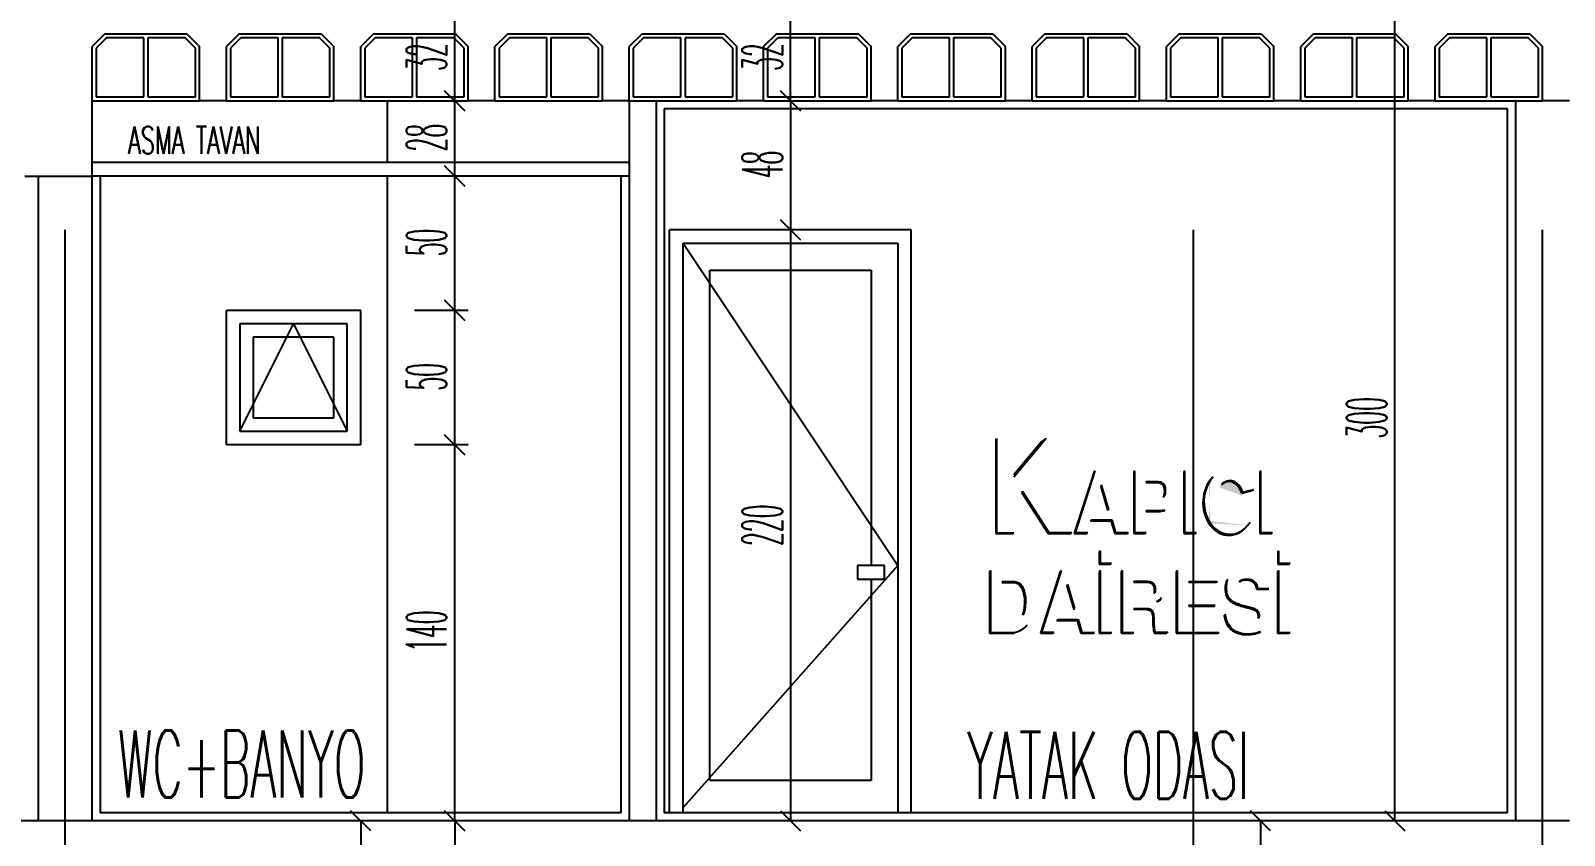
# Model space of a CAD drawing. Extents: x 78 to 306, y -397 to 18.
# Drawn here: x 278.1706 to 278.2848, y -396.8696 to -396.8097 of the extents above; entities that cross this region are included whole.
import ezdxf

# ---------------------------------------------------------------- set-up
doc = ezdxf.new("R2010")
doc.units = 0
doc.header["$LTSCALE"] = 0.5
doc.header["$MEASUREMENT"] = 0
doc.linetypes.add('DASHDOT2', pattern=[0.5, 0.25, -0.125, 0, -0.125])
doc.linetypes.add('DOT2', pattern=[0.125, 0, -0.125])
doc.layers.get('0').update_dxf_attribs({"linetype": 'CONTINUOUS'})
for name, color, linetype in [('AKS', 5, 'DASHDOT2'), ('DUVAR', 6, 'CONTINUOUS'), ('IZDUSUM', 2, 'DOT2'), ('KOLON', 4, 'CONTINUOUS'), ('MERDIVEN', 3, 'CONTINUOUS'), ('SIVA', 7, 'CONTINUOUS'), ('TARAMA', 8, 'CONTINUOUS'), ('TEFRIS', 11, 'CONTINUOUS'), ('YESIL', 73, 'CONTINUOUS')]:
    doc.layers.add(name, color=color, linetype=linetype)
doc.styles.add('OLCU', font='romans.shx', dxfattribs={"width": 0.6, "height": 0.125})
doc.styles.add('OLCUIC', font='ROMANS.SHX', dxfattribs={"width": 0.4, "height": 0.15})

msp = doc.modelspace()

# ---------------------------------------------------------------- hatches: boundary and pattern name
at = {"layer": 'YESIL'}
for points in [[(278.24249, -396.8401), (278.24242, -396.84017), (278.24242, -396.84717), (278.24372, -396.84717), (278.24378, -396.84711), (278.24249, -396.84711)], [(278.24378, -396.84279), (278.24378, -396.84297), (278.24619, -396.8401), (278.24581, -396.84036)], [(278.24981, -396.8425), (278.24975, -396.84257), (278.24827, -396.84717), (278.2492, -396.84717), (278.24927, -396.8471), (278.24834, -396.8471)], [(278.25276, -396.8425), (278.2527, -396.84257), (278.2527, -396.84717), (278.25355, -396.84717), (278.25362, -396.8471), (278.25276, -396.8471)], [(278.25486, -396.84342), (278.25481, -396.84339), (278.25476, -396.84336), (278.25469, -396.84333), (278.25461, -396.84332), (278.25449, -396.8433), (278.25441, -396.8433), (278.25362, -396.8433), (278.25362, -396.84337), (278.25435, -396.84337), (278.25443, -396.84337), (278.25454, -396.84338), (278.25462, -396.8434), (278.2547, -396.84343), (278.25474, -396.84346), (278.25479, -396.84348), (278.25483, -396.84352), (278.25487, -396.84357), (278.2549, -396.84361), (278.25492, -396.84367), (278.25494, -396.84373), (278.25496, -396.84379), (278.25497, -396.84389), (278.25498, -396.84396), (278.25498, -396.84404), (278.25498, -396.84411), (278.25497, -396.84418), (278.25496, -396.84426), (278.25494, -396.84434), (278.25492, -396.84441), (278.25488, -396.84449), (278.25499, -396.84435), (278.25501, -396.84427), (278.25503, -396.84419), (278.25504, -396.84412), (278.25505, -396.84404), (278.25505, -396.84397), (278.25505, -396.8439), (278.25504, -396.84382), (278.25503, -396.84372), (278.25501, -396.84366), (278.25499, -396.8436), (278.25497, -396.84355), (278.25494, -396.8435), (278.2549, -396.84345)], [(278.25649, -396.84249), (278.25642, -396.84256), (278.25642, -396.84717), (278.25729, -396.84717), (278.25736, -396.8471), (278.25649, -396.8471)], [(278.26215, -396.84249), (278.26208, -396.84256), (278.26208, -396.84717), (278.26296, -396.84717), (278.26302, -396.8471), (278.26215, -396.8471)], [(278.24442, -396.84404), (278.24434, -396.8441), (278.24632, -396.84717), (278.24802, -396.84717), (278.24809, -396.8471), (278.24639, -396.8471)], [(278.25028, -396.84355), (278.25024, -396.8437), (278.25074, -396.8454), (278.25083, -396.8454)], [(278.25487, -396.84549), (278.25496, -396.84547), (278.25503, -396.8454), (278.25494, -396.84542), (278.25484, -396.84544), (278.25473, -396.84545), (278.25466, -396.84546), (278.25458, -396.84546), (278.25362, -396.84546), (278.25362, -396.84553), (278.25452, -396.84553), (278.25459, -396.84553), (278.25467, -396.84552), (278.25477, -396.84551)], [(278.25107, -396.84616), (278.24955, -396.84616), (278.24948, -396.84622), (278.251, -396.84622), (278.25128, -396.84717), (278.25223, -396.84717), (278.25229, -396.8471), (278.25134, -396.8471)], [(278.25105, -396.84938), (278.2502, -396.84938), (278.2502, -396.84845), (278.25013, -396.84851), (278.25013, -396.84945), (278.25098, -396.84945)], [(278.26348, -396.84845), (278.26342, -396.84851), (278.26342, -396.84945), (278.26427, -396.84945), (278.26434, -396.84938), (278.26348, -396.84938)], [(278.24203, -396.84992), (278.24196, -396.84999), (278.24196, -396.85459), (278.24378, -396.85459), (278.24385, -396.85453), (278.2429, -396.85453), (278.24203, -396.85453)], [(278.2473, -396.84992), (278.24723, -396.84999), (278.24575, -396.85459), (278.24669, -396.85459), (278.24676, -396.85452), (278.24582, -396.85452)], [(278.25019, -396.84992), (278.25012, -396.84999), (278.25012, -396.85459), (278.251, -396.85459), (278.25106, -396.85453), (278.25019, -396.85453)], [(278.25183, -396.84992), (278.25176, -396.84999), (278.25176, -396.85459), (278.25263, -396.85459), (278.2527, -396.85453), (278.25183, -396.85453)], [(278.25593, -396.84992), (278.25586, -396.84999), (278.25586, -396.85459), (278.25673, -396.85459), (278.25898, -396.85459), (278.25905, -396.85453), (278.2568, -396.85453), (278.25593, -396.85453)], [(278.26348, -396.84992), (278.26341, -396.84999), (278.26341, -396.85459), (278.26428, -396.85459), (278.26435, -396.85453), (278.26348, -396.85453)], [(278.24433, -396.85116), (278.24439, -396.85128), (278.24442, -396.85136), (278.24447, -396.8515), (278.2445, -396.85165), (278.24454, -396.85186), (278.24456, -396.85202), (278.24457, -396.85234), (278.24455, -396.85267), (278.24452, -396.85288), (278.24447, -396.85308), (278.24441, -396.85325), (278.24448, -396.85318), (278.24454, -396.85301), (278.24458, -396.85282), (278.24462, -396.8526), (278.24464, -396.85227), (278.24463, -396.85195), (278.24461, -396.85179), (278.24457, -396.85158), (278.24454, -396.85143), (278.24449, -396.85129), (278.24445, -396.85121), (278.24439, -396.8511), (278.24427, -396.85095), (278.24414, -396.85083), (278.24393, -396.85076), (278.24381, -396.85074), (278.2429, -396.85074), (278.2429, -396.85081), (278.24374, -396.85081), (278.24386, -396.85082), (278.24407, -396.8509), (278.2442, -396.85102)], [(278.24777, -396.85097), (278.24771, -396.85108), (278.24823, -396.85282), (278.24829, -396.85276)], [(278.26099, -396.85258), (278.26088, -396.85255), (278.26077, -396.85252), (278.26067, -396.85249), (278.26059, -396.85246), (278.26052, -396.85244), (278.26045, -396.85241), (278.26041, -396.8524), (278.26034, -396.85237), (278.26028, -396.85234), (278.26021, -396.85231), (278.26014, -396.85227), (278.26008, -396.85224), (278.26002, -396.8522), (278.25998, -396.85216), (278.25994, -396.85213), (278.2599, -396.8521), (278.25985, -396.85204), (278.25982, -396.852), (278.25978, -396.85195), (278.25975, -396.8519), (278.25973, -396.85184), (278.25969, -396.85175), (278.25966, -396.85167), (278.25964, -396.85158), (278.25962, -396.85147), (278.2596, -396.85136), (278.2596, -396.85128), (278.2596, -396.85115), (278.2596, -396.85103), (278.25962, -396.85091), (278.25964, -396.8508), (278.25967, -396.85067), (278.25971, -396.85058), (278.25964, -396.85065), (278.25961, -396.85074), (278.25957, -396.85087), (278.25955, -396.85098), (278.25954, -396.8511), (278.25953, -396.85122), (278.25953, -396.85135), (278.25954, -396.85143), (278.25955, -396.85153), (278.25957, -396.85165), (278.25959, -396.85174), (278.25962, -396.85182), (278.25966, -396.85191), (278.25968, -396.85196), (278.25971, -396.85201), (278.25975, -396.85207), (278.25979, -396.85211), (278.25983, -396.85216), (278.25987, -396.8522), (278.25991, -396.85223), (278.25996, -396.85227), (278.26002, -396.85231), (278.26007, -396.85234), (278.26015, -396.85238), (278.26021, -396.85241), (278.26027, -396.85244), (278.26034, -396.85247), (278.26038, -396.85248), (278.26045, -396.85251), (278.26052, -396.85253), (278.26061, -396.85256), (278.2607, -396.85259), (278.26082, -396.85262), (278.26092, -396.85265), (278.26108, -396.85269), (278.2612, -396.85272), (278.2613, -396.85275), (278.26137, -396.85277), (278.26147, -396.8528), (278.26156, -396.85283), (278.26167, -396.85287), (278.26175, -396.85291), (278.2618, -396.85294), (278.26184, -396.85296), (278.26186, -396.85298), (278.26188, -396.853), (278.2619, -396.85303), (278.26192, -396.85306), (278.26194, -396.85309), (278.26196, -396.85312), (278.26197, -396.85316), (278.26197, -396.85317), (278.26199, -396.85321), (278.26199, -396.85327), (278.26199, -396.85332), (278.26199, -396.85338), (278.26199, -396.85343), (278.26197, -396.8535), (278.26204, -396.85343), (278.26205, -396.85336), (278.26206, -396.85331), (278.26206, -396.85325), (278.26206, -396.8532), (278.26205, -396.85315), (278.26204, -396.85311), (278.26204, -396.85309), (278.26202, -396.85305), (278.26201, -396.85303), (278.26199, -396.85299), (278.26197, -396.85297), (278.26194, -396.85293), (278.26192, -396.85291), (278.2619, -396.8529), (278.26186, -396.85287), (278.26181, -396.85284), (278.26174, -396.85281), (278.26163, -396.85276), (278.26154, -396.85273), (278.26144, -396.8527), (278.26136, -396.85268), (278.26127, -396.85265), (278.26115, -396.85262)], [(278.2613, -396.85059), (278.26107, -396.85058), (278.26089, -396.8506), (278.2608, -396.85062), (278.26068, -396.85067), (278.26061, -396.85071), (278.26054, -396.85078), (278.26062, -396.85073), (278.26073, -396.85069), (278.26083, -396.85066), (278.261, -396.85065), (278.26124, -396.85066), (278.26137, -396.85068), (278.26151, -396.85074), (278.2616, -396.85079), (278.26175, -396.85093), (278.26184, -396.85112), (278.26185, -396.85118), (278.26187, -396.85134), (278.2627, -396.85134), (278.26276, -396.85128), (278.26193, -396.85128), (278.26192, -396.85111), (278.2619, -396.85105), (278.26182, -396.85086), (278.26167, -396.85073), (278.26158, -396.85068), (278.26144, -396.85061)], [(278.24855, -396.85358), (278.24704, -396.85358), (278.24697, -396.85365), (278.24849, -396.85365), (278.24876, -396.85459), (278.24971, -396.85459), (278.24978, -396.85453), (278.24883, -396.85453)], [(278.25421, -396.85408), (278.2542, -396.85389), (278.2542, -396.85368), (278.25419, -396.85344), (278.25418, -396.85331), (278.25417, -396.85324), (278.25416, -396.85315), (278.25414, -396.85309), (278.25412, -396.85301), (278.2541, -396.85296), (278.25406, -396.8529), (278.25404, -396.85288), (278.25402, -396.85285), (278.25399, -396.85283), (278.25395, -396.8528), (278.25392, -396.85279), (278.25388, -396.85278), (278.25385, -396.85277), (278.25382, -396.85276), (278.25377, -396.85275), (278.25372, -396.85274), (278.25368, -396.85274), (278.25362, -396.85274), (278.25354, -396.85274), (278.2527, -396.85274), (278.2527, -396.85281), (278.25347, -396.85281), (278.25355, -396.85281), (278.25361, -396.85281), (278.25366, -396.85281), (278.25371, -396.85282), (278.25375, -396.85283), (278.25378, -396.85284), (278.25381, -396.85284), (278.25385, -396.85286), (278.25388, -396.85287), (278.25392, -396.8529), (278.25395, -396.85292), (278.25397, -396.85294), (278.254, -396.85297), (278.25403, -396.85303), (278.25405, -396.85308), (278.25408, -396.85315), (278.25409, -396.85322), (278.25411, -396.85331), (278.25411, -396.85338), (278.25412, -396.85351), (278.25413, -396.85375), (278.25413, -396.85396), (278.25414, -396.85415), (278.25416, -396.8543), (278.25418, -396.85443), (278.25422, -396.85454), (278.25423, -396.85459), (278.25517, -396.85459), (278.25524, -396.85452), (278.2543, -396.85452), (278.25428, -396.85447), (278.25425, -396.85436), (278.25422, -396.85424)], [(278.25974, -396.85392), (278.25967, -396.85378), (278.25963, -396.85367), (278.25959, -396.85355), (278.25958, -396.85348), (278.25955, -396.85337), (278.25954, -396.85326), (278.25953, -396.85317), (278.25946, -396.85324), (278.25947, -396.85333), (278.25949, -396.85343), (278.25951, -396.85355), (278.25953, -396.85362), (278.25957, -396.85374), (278.2596, -396.85385), (278.25968, -396.85399), (278.25976, -396.85412), (278.25983, -396.8542), (278.2599, -396.85428), (278.25998, -396.85435), (278.26009, -396.85443), (278.26024, -396.85453), (278.26036, -396.85458), (278.26053, -396.85464), (278.26065, -396.85467), (278.26081, -396.8547), (278.26097, -396.85471), (278.26109, -396.85472), (278.26121, -396.85472), (278.2613, -396.85472), (278.26141, -396.85471), (278.26158, -396.85469), (278.26174, -396.85466), (278.2619, -396.85461), (278.26208, -396.85454), (278.26215, -396.85447), (278.26197, -396.85454), (278.26181, -396.85459), (278.26165, -396.85462), (278.26148, -396.85464), (278.26137, -396.85465), (278.26128, -396.85465), (278.26116, -396.85465), (278.26104, -396.85465), (278.26088, -396.85463), (278.26072, -396.8546), (278.2606, -396.85457), (278.26043, -396.85451), (278.26031, -396.85446), (278.26015, -396.85436), (278.26005, -396.85428), (278.25997, -396.85421), (278.2599, -396.85413), (278.25983, -396.85405)], [(278.24479, -396.85395, -0.183373), (278.24385, -396.85453), (278.24378, -396.85459, 0.226578)]]:
    msp.add_hatch(color=256, dxfattribs=at).paths.add_polyline_path(points)
h = msp.add_hatch(color=256, dxfattribs=at)
edge = h.paths.add_edge_path(flags=17)
edge.add_ellipse((278.25979, -396.84487), major_axis=(0, 0.00243), ratio=0.795694, start_angle=134.8229, end_angle=219.787)
edge.add_ellipse((278.25986, -396.8448), major_axis=(0, 0.00243), ratio=0.795694, start_angle=131.9101, end_angle=217.2311, ccw=False)
edge.add_line((278.25842, -396.84642), (278.25842, -396.84658))
edge = h.paths.add_edge_path(flags=17)
edge.add_ellipse((278.25986, -396.8448), major_axis=(0, 0.00243), ratio=0.795694, start_angle=48.0899, end_angle=131.9101, ccw=False)
edge.add_line((278.25842, -396.84318), (278.25842, -396.84316))
edge.add_ellipse((278.25979, -396.84487), major_axis=(0, 0.00243), ratio=0.795694, start_angle=45.1771, end_angle=134.8229)
edge.add_line((278.25842, -396.84658), (278.25842, -396.84642))
h = msp.add_hatch(color=256, dxfattribs=at)
edge = h.paths.add_edge_path()
edge.add_ellipse((278.25986, -396.8448), major_axis=(0, 0.00157), ratio=0.682852, start_angle=-63.2925, end_angle=36.5043)
edge.add_ellipse((278.25979, -396.84487), major_axis=(0, 0.00157), ratio=0.682852, start_angle=-63.2925, end_angle=32.1503, ccw=False)
edge.add_line((278.26075, -396.84416), (278.26157, -396.84395))
edge.add_line((278.26157, -396.84395), (278.26164, -396.84388))
edge.add_line((278.26164, -396.84388), (278.26081, -396.8441))
h = msp.add_hatch(color=256, dxfattribs=at)
h.paths.add_polyline_path([(278.25475, -396.85194, -0.190072), (278.25441, -396.85221, -0.09596), (278.25449, -396.85225, 0.207511)])
h.paths.add_polyline_path([(278.2543, -396.85132), (278.2543, -396.85123), (278.25429, -396.85114), (278.25426, -396.85104), (278.25423, -396.85096), (278.25417, -396.85089), (278.25412, -396.85085), (278.25406, -396.8508), (278.25402, -396.85078), (278.25392, -396.85075), (278.25383, -396.85073), (278.2537, -396.85072), (278.2527, -396.85072), (278.2527, -396.85079), (278.25363, -396.85079), (278.25376, -396.85079), (278.25385, -396.85081), (278.25395, -396.85085), (278.25399, -396.85087), (278.25405, -396.85092), (278.25411, -396.85096), (278.25416, -396.85103), (278.25419, -396.85111), (278.25422, -396.85121), (278.25423, -396.85129), (278.25423, -396.85139), (278.25423, -396.85148), (278.25422, -396.85158), (278.2542, -396.85164), (278.25427, -396.85157), (278.25429, -396.85151), (278.2543, -396.85142)])
h = msp.add_hatch(color=256, dxfattribs=at)
h.paths.add_polyline_path([(278.25894, -396.85073), (278.2568, -396.85073), (278.2568, -396.8508), (278.25887, -396.8508)])
h.paths.add_polyline_path([(278.25877, -396.8525), (278.2568, -396.8525), (278.2568, -396.85257), (278.2587, -396.85257)])

# ---------------------------------------------------------------- linework, layer by layer
at = {"color": 0, "linetype": 'ByBlock'}
for p, q in [((278.20139, -396.81421), (278.20289, -396.81571)), ((278.20289, -396.81571), (278.20139, -396.81421)), ((278.22639, -396.81421), (278.22789, -396.81571)), ((278.22789, -396.81571), (278.22639, -396.81421)), ((278.20139, -396.81981), (278.20289, -396.82131)), ((278.20289, -396.82131), (278.20139, -396.81981)), ((278.22789, -396.82531), (278.22639, -396.82381)), ((278.22639, -396.82381), (278.22789, -396.82531)), ((278.20139, -396.82981), (278.20289, -396.83131)), ((278.20289, -396.83131), (278.20139, -396.82981)), ((278.20139, -396.83981), (278.20289, -396.84131)), ((278.20289, -396.84131), (278.20139, -396.83981)), ((278.19589, -396.86931), (278.19439, -396.86781)), ((278.20139, -396.86781), (278.20289, -396.86931)), ((278.20289, -396.86931), (278.20139, -396.86781)), ((278.22639, -396.86781), (278.22789, -396.86931)), ((278.26289, -396.86931), (278.26139, -396.86781)), ((278.27139, -396.86781), (278.27289, -396.86931))]:
    msp.add_line(p, q, dxfattribs=at)
at = {"layer": 'AKS'}
for p, q in [((278.17314, -396.94956), (278.17314, -396.29556)), ((278.25714, -396.94956), (278.25714, -396.29556)), ((278.28314, -396.94956), (278.28314, -396.29956))]:
    msp.add_line(p, q, dxfattribs=at)
at = {"layer": 'DUVAR'}
for p, q in [((278.21514, -396.81496), (278.21514, -396.86856)), ((278.21714, -396.81496), (278.21714, -396.86856)), ((278.28114, -396.86856), (278.28114, -396.81496)), ((278.17114, -396.86856), (278.17114, -396.82056)), ((278.17514, -396.86856), (278.17514, -396.82056))]:
    msp.add_line(p, q, dxfattribs=at)
at = {"layer": 'IZDUSUM', "ltscale": 0.6}
for p, q in [((278.21914, -396.82556), (278.23514, -396.84956)), ((278.18614, -396.83956), (278.19014, -396.83156)), ((278.19014, -396.83156), (278.19414, -396.83956)), ((278.23514, -396.84956), (278.21914, -396.86756))]:
    msp.add_line(p, q, dxfattribs=at)
at = {"layer": 'KOLON', "ltscale": 1.5}
for p, q in [((278.17609, -396.80996), (278.17514, -396.81091)), ((278.17609, -396.80996), (278.1822, -396.80996)), ((278.1822, -396.80996), (278.18314, -396.81091)), ((278.18609, -396.80996), (278.18514, -396.81091)), ((278.18609, -396.80996), (278.1922, -396.80996)), ((278.1922, -396.80996), (278.19314, -396.81091)), ((278.19609, -396.80996), (278.19514, -396.81091)), ((278.19609, -396.80996), (278.2022, -396.80996)), ((278.2022, -396.80996), (278.20314, -396.81091)), ((278.20609, -396.80996), (278.20514, -396.81091)), ((278.20609, -396.80996), (278.2122, -396.80996)), ((278.2122, -396.80996), (278.21314, -396.81091)), ((278.21609, -396.80996), (278.21514, -396.81091)), ((278.21609, -396.80996), (278.2222, -396.80996)), ((278.2222, -396.80996), (278.22314, -396.81091)), ((278.22609, -396.80996), (278.22514, -396.81091)), ((278.22609, -396.80996), (278.2322, -396.80996)), ((278.2322, -396.80996), (278.23314, -396.81091)), ((278.23609, -396.80996), (278.23514, -396.81091)), ((278.23609, -396.80996), (278.2422, -396.80996)), ((278.2422, -396.80996), (278.24314, -396.81091)), ((278.24609, -396.80996), (278.24514, -396.81091)), ((278.24609, -396.80996), (278.2522, -396.80996)), ((278.2522, -396.80996), (278.25314, -396.81091)), ((278.25609, -396.80996), (278.25514, -396.81091)), ((278.25609, -396.80996), (278.2622, -396.80996)), ((278.2622, -396.80996), (278.26314, -396.81091)), ((278.26609, -396.80996), (278.26514, -396.81091)), ((278.26609, -396.80996), (278.2722, -396.80996)), ((278.2722, -396.80996), (278.27314, -396.81091)), ((278.27609, -396.80996), (278.27514, -396.81091)), ((278.27609, -396.80996), (278.2822, -396.80996)), ((278.2822, -396.80996), (278.28314, -396.81091)), ((278.17514, -396.81496), (278.17514, -396.81091)), ((278.18314, -396.81496), (278.18314, -396.81091)), ((278.18514, -396.81496), (278.18514, -396.81091)), ((278.19314, -396.81496), (278.19314, -396.81091)), ((278.19514, -396.81496), (278.19514, -396.81091)), ((278.20314, -396.81496), (278.20314, -396.81091)), ((278.20514, -396.81496), (278.20514, -396.81091)), ((278.21314, -396.81496), (278.21314, -396.81091)), ((278.21514, -396.81496), (278.21514, -396.81091)), ((278.22314, -396.81496), (278.22314, -396.81091)), ((278.22514, -396.81496), (278.22514, -396.81091)), ((278.23314, -396.81496), (278.23314, -396.81091)), ((278.23514, -396.81496), (278.23514, -396.81091)), ((278.24314, -396.81496), (278.24314, -396.81091)), ((278.24514, -396.81496), (278.24514, -396.81091)), ((278.25314, -396.81496), (278.25314, -396.81091)), ((278.25514, -396.81496), (278.25514, -396.81091)), ((278.26314, -396.81496), (278.26314, -396.81091)), ((278.26514, -396.81496), (278.26514, -396.81091)), ((278.27314, -396.81496), (278.27314, -396.81091)), ((278.27514, -396.81496), (278.27514, -396.81091)), ((278.28314, -396.81496), (278.28314, -396.81091)), ((278.18514, -396.81496), (278.18314, -396.81496)), ((278.19514, -396.81496), (278.19314, -396.81496)), ((278.20514, -396.81496), (278.20314, -396.81496)), ((278.21514, -396.81496), (278.21314, -396.81496)), ((278.22514, -396.81496), (278.22314, -396.81496)), ((278.23514, -396.81496), (278.23314, -396.81496)), ((278.24514, -396.81496), (278.24314, -396.81496)), ((278.25514, -396.81496), (278.25314, -396.81496)), ((278.26514, -396.81496), (278.26314, -396.81496)), ((278.27514, -396.81496), (278.27314, -396.81496)), ((278.28514, -396.81496), (278.28314, -396.81496))]:
    msp.add_line(p, q, dxfattribs=at)
at = {"layer": 'KOLON'}
for p, q in [((278.17514, -396.82056), (278.17514, -396.81496)), ((278.17014, -396.82056), (278.17514, -396.82056)), ((278.28514, -396.86856), (278.13714, -396.86856))]:
    msp.add_line(p, q, dxfattribs=at)
at = {"layer": 'MERDIVEN', "ltscale": 1.4}
for p, q in [((278.21514, -396.81956), (278.17514, -396.81956)), ((278.21514, -396.82056), (278.17514, -396.82056))]:
    msp.add_line(p, q, dxfattribs=at)
at = {"layer": 'SIVA', "ltscale": 1.4}
for p, q in [((278.28054, -396.81556), (278.21774, -396.81556)), ((278.21774, -396.81556), (278.21774, -396.86796)), ((278.28054, -396.86796), (278.28054, -396.81556)), ((278.17574, -396.82056), (278.17574, -396.86796)), ((278.21454, -396.86796), (278.21454, -396.82056)), ((278.21454, -396.86796), (278.17574, -396.86796)), ((278.28054, -396.86796), (278.21774, -396.86796))]:
    msp.add_line(p, q, dxfattribs=at)
at = {"layer": 'TARAMA', "ltscale": 1.5}
for p, q in [((278.17621, -396.81026), (278.17544, -396.81103)), ((278.17544, -396.81103), (278.17544, -396.81466)), ((278.17899, -396.81026), (278.17621, -396.81026)), ((278.17899, -396.81466), (278.17899, -396.81026)), ((278.18207, -396.81026), (278.17929, -396.81026)), ((278.17929, -396.81026), (278.17929, -396.81466)), ((278.18284, -396.81103), (278.18207, -396.81026)), ((278.18284, -396.81466), (278.18284, -396.81103)), ((278.18621, -396.81026), (278.18544, -396.81103)), ((278.18544, -396.81103), (278.18544, -396.81466)), ((278.18899, -396.81026), (278.18621, -396.81026)), ((278.18899, -396.81466), (278.18899, -396.81026)), ((278.19207, -396.81026), (278.18929, -396.81026)), ((278.18929, -396.81026), (278.18929, -396.81466)), ((278.19284, -396.81103), (278.19207, -396.81026)), ((278.19284, -396.81466), (278.19284, -396.81103)), ((278.19621, -396.81026), (278.19544, -396.81103)), ((278.19544, -396.81103), (278.19544, -396.81466)), ((278.19899, -396.81026), (278.19621, -396.81026)), ((278.19899, -396.81466), (278.19899, -396.81026)), ((278.20207, -396.81026), (278.19929, -396.81026)), ((278.19929, -396.81026), (278.19929, -396.81466)), ((278.20284, -396.81103), (278.20207, -396.81026)), ((278.20284, -396.81466), (278.20284, -396.81103)), ((278.20621, -396.81026), (278.20544, -396.81103)), ((278.20544, -396.81103), (278.20544, -396.81466)), ((278.20899, -396.81026), (278.20621, -396.81026)), ((278.20899, -396.81466), (278.20899, -396.81026)), ((278.21207, -396.81026), (278.20929, -396.81026)), ((278.20929, -396.81026), (278.20929, -396.81466)), ((278.21284, -396.81103), (278.21207, -396.81026)), ((278.21284, -396.81466), (278.21284, -396.81103)), ((278.21621, -396.81026), (278.21544, -396.81103)), ((278.21544, -396.81103), (278.21544, -396.81466)), ((278.21899, -396.81026), (278.21621, -396.81026)), ((278.21899, -396.81466), (278.21899, -396.81026)), ((278.22207, -396.81026), (278.21929, -396.81026)), ((278.21929, -396.81026), (278.21929, -396.81466)), ((278.22284, -396.81103), (278.22207, -396.81026)), ((278.22284, -396.81466), (278.22284, -396.81103)), ((278.22621, -396.81026), (278.22544, -396.81103)), ((278.22544, -396.81103), (278.22544, -396.81466)), ((278.22899, -396.81026), (278.22621, -396.81026)), ((278.22899, -396.81466), (278.22899, -396.81026)), ((278.23207, -396.81026), (278.22929, -396.81026)), ((278.22929, -396.81026), (278.22929, -396.81466)), ((278.23284, -396.81103), (278.23207, -396.81026)), ((278.23284, -396.81466), (278.23284, -396.81103)), ((278.23621, -396.81026), (278.23544, -396.81103)), ((278.23544, -396.81103), (278.23544, -396.81466)), ((278.23899, -396.81026), (278.23621, -396.81026)), ((278.23899, -396.81466), (278.23899, -396.81026)), ((278.24207, -396.81026), (278.23929, -396.81026)), ((278.23929, -396.81026), (278.23929, -396.81466)), ((278.24284, -396.81103), (278.24207, -396.81026)), ((278.24284, -396.81466), (278.24284, -396.81103)), ((278.24621, -396.81026), (278.24544, -396.81103)), ((278.24544, -396.81103), (278.24544, -396.81466)), ((278.24899, -396.81026), (278.24621, -396.81026)), ((278.24899, -396.81466), (278.24899, -396.81026)), ((278.25207, -396.81026), (278.24929, -396.81026)), ((278.24929, -396.81026), (278.24929, -396.81466)), ((278.25284, -396.81103), (278.25207, -396.81026)), ((278.25284, -396.81466), (278.25284, -396.81103)), ((278.25621, -396.81026), (278.25544, -396.81103)), ((278.25544, -396.81103), (278.25544, -396.81466)), ((278.25899, -396.81026), (278.25621, -396.81026)), ((278.25899, -396.81466), (278.25899, -396.81026)), ((278.26207, -396.81026), (278.25929, -396.81026)), ((278.25929, -396.81026), (278.25929, -396.81466)), ((278.26284, -396.81103), (278.26207, -396.81026)), ((278.26284, -396.81466), (278.26284, -396.81103)), ((278.26621, -396.81026), (278.26544, -396.81103)), ((278.26544, -396.81103), (278.26544, -396.81466)), ((278.26899, -396.81026), (278.26621, -396.81026)), ((278.26899, -396.81466), (278.26899, -396.81026)), ((278.27207, -396.81026), (278.26929, -396.81026)), ((278.26929, -396.81026), (278.26929, -396.81466)), ((278.27284, -396.81103), (278.27207, -396.81026)), ((278.27284, -396.81466), (278.27284, -396.81103)), ((278.27621, -396.81026), (278.27544, -396.81103)), ((278.27544, -396.81103), (278.27544, -396.81466)), ((278.27899, -396.81026), (278.27621, -396.81026)), ((278.27899, -396.81466), (278.27899, -396.81026)), ((278.28207, -396.81026), (278.27929, -396.81026)), ((278.27929, -396.81026), (278.27929, -396.81466)), ((278.28284, -396.81103), (278.28207, -396.81026)), ((278.28284, -396.81466), (278.28284, -396.81103)), ((278.17544, -396.81466), (278.17899, -396.81466)), ((278.17929, -396.81466), (278.18284, -396.81466)), ((278.18544, -396.81466), (278.18899, -396.81466)), ((278.18929, -396.81466), (278.19284, -396.81466)), ((278.19544, -396.81466), (278.19899, -396.81466)), ((278.19929, -396.81466), (278.20284, -396.81466)), ((278.20544, -396.81466), (278.20899, -396.81466)), ((278.20929, -396.81466), (278.21284, -396.81466)), ((278.21544, -396.81466), (278.21899, -396.81466)), ((278.21929, -396.81466), (278.22284, -396.81466)), ((278.22544, -396.81466), (278.22899, -396.81466)), ((278.22929, -396.81466), (278.23284, -396.81466)), ((278.23544, -396.81466), (278.23899, -396.81466)), ((278.23929, -396.81466), (278.24284, -396.81466)), ((278.24544, -396.81466), (278.24899, -396.81466)), ((278.24929, -396.81466), (278.25284, -396.81466)), ((278.25544, -396.81466), (278.25899, -396.81466)), ((278.25929, -396.81466), (278.26284, -396.81466)), ((278.26544, -396.81466), (278.26899, -396.81466)), ((278.26929, -396.81466), (278.27284, -396.81466)), ((278.27544, -396.81466), (278.27899, -396.81466)), ((278.27929, -396.81466), (278.28284, -396.81466)), ((278.17514, -396.81496), (278.18314, -396.81496)), ((278.18514, -396.81496), (278.19314, -396.81496)), ((278.19514, -396.81496), (278.20314, -396.81496)), ((278.20514, -396.81496), (278.21314, -396.81496)), ((278.21514, -396.81496), (278.22314, -396.81496)), ((278.22514, -396.81496), (278.23314, -396.81496)), ((278.23514, -396.81496), (278.24314, -396.81496)), ((278.24514, -396.81496), (278.25314, -396.81496)), ((278.25514, -396.81496), (278.26314, -396.81496)), ((278.26514, -396.81496), (278.27314, -396.81496)), ((278.27514, -396.81496), (278.28314, -396.81496))]:
    msp.add_line(p, q, dxfattribs=at)
at = {"layer": 'TEFRIS', "ltscale": 1.4}
for p, q in [((278.19714, -396.81956), (278.19714, -396.81496)), ((278.19714, -396.86796), (278.19714, -396.82056)), ((278.23614, -396.82456), (278.21814, -396.82456)), ((278.21814, -396.86796), (278.21814, -396.82456)), ((278.23614, -396.86796), (278.23614, -396.82456)), ((278.21914, -396.82556), (278.23514, -396.82556)), ((278.21914, -396.86796), (278.21914, -396.82556)), ((278.23514, -396.82556), (278.23514, -396.86796)), ((278.22114, -396.82756), (278.23314, -396.82756)), ((278.22114, -396.86556), (278.22114, -396.82756)), ((278.23314, -396.82756), (278.23314, -396.84956)), ((278.19514, -396.83056), (278.18514, -396.83056)), ((278.18514, -396.84056), (278.18514, -396.83056)), ((278.19514, -396.84056), (278.19514, -396.83056)), ((278.19414, -396.83156), (278.18614, -396.83156)), ((278.18614, -396.83156), (278.18614, -396.83956)), ((278.19414, -396.83956), (278.19414, -396.83156)), ((278.19314, -396.83256), (278.18714, -396.83256)), ((278.18714, -396.83256), (278.18714, -396.83856)), ((278.19314, -396.83856), (278.19314, -396.83256)), ((278.18714, -396.83856), (278.19314, -396.83856)), ((278.18614, -396.83956), (278.19414, -396.83956)), ((278.19514, -396.84056), (278.18514, -396.84056)), ((278.23414, -396.84956), (278.23214, -396.84956)), ((278.23214, -396.84956), (278.23214, -396.85056)), ((278.23414, -396.85056), (278.23414, -396.84956)), ((278.23214, -396.85056), (278.23414, -396.85056)), ((278.23314, -396.85056), (278.23314, -396.86556)), ((278.23314, -396.86556), (278.22114, -396.86556))]:
    msp.add_line(p, q, dxfattribs=at)
at = {"layer": 'YESIL', "ltscale": 1.4}
for p, q in [((278.20214, -396.81496), (278.20214, -396.80856)), ((278.22714, -396.81496), (278.22714, -396.80856)), ((278.27214, -396.86856), (278.27214, -396.80856)), ((278.20214, -396.82056), (278.20214, -396.81496)), ((278.22714, -396.81496), (278.22714, -396.82456)), ((278.20214, -396.83056), (278.20214, -396.82056)), ((278.22714, -396.82456), (278.22714, -396.86856)), ((278.20314, -396.83056), (278.19914, -396.83056)), ((278.20214, -396.84056), (278.20214, -396.83056)), ((278.20314, -396.84056), (278.19914, -396.84056)), ((278.20214, -396.86856), (278.20214, -396.84056)), ((278.19514, -396.86856), (278.19514, -396.92456)), ((278.20214, -396.86856), (278.20214, -396.87496)), ((278.26214, -396.86856), (278.26214, -396.88056))]:
    msp.add_line(p, q, dxfattribs=at)
at = {"layer": 'YESIL'}
for p, q in [((278.24242, -396.84017), (278.24249, -396.8401)), ((278.24242, -396.84017), (278.24242, -396.84717)), ((278.24249, -396.8401), (278.24249, -396.84711)), ((278.24619, -396.8401), (278.24378, -396.84298)), ((278.24581, -396.84036), (278.24378, -396.84279)), ((278.24581, -396.84036), (278.24619, -396.8401)), ((278.24975, -396.84257), (278.24827, -396.84717)), ((278.24981, -396.8425), (278.24834, -396.8471)), ((278.24981, -396.8425), (278.24975, -396.84257)), ((278.25276, -396.8425), (278.2527, -396.84257)), ((278.2527, -396.84257), (278.2527, -396.84717)), ((278.25276, -396.8425), (278.25276, -396.8471)), ((278.25362, -396.8433), (278.25441, -396.8433)), ((278.25362, -396.8433), (278.25362, -396.84337)), ((278.25441, -396.8433), (278.25449, -396.8433)), ((278.25449, -396.8433), (278.25461, -396.84332)), ((278.25649, -396.84249), (278.25642, -396.84256)), ((278.25642, -396.84256), (278.25642, -396.84717)), ((278.25649, -396.84249), (278.25649, -396.8471)), ((278.25853, -396.84303), (278.2586, -396.84296)), ((278.26215, -396.84249), (278.26208, -396.84256)), ((278.26208, -396.84256), (278.26208, -396.84717)), ((278.26215, -396.84249), (278.26215, -396.8471)), ((278.24442, -396.84404), (278.24434, -396.8441)), ((278.24434, -396.8441), (278.24632, -396.84717)), ((278.24442, -396.84404), (278.24639, -396.8471)), ((278.25028, -396.84355), (278.25024, -396.8437)), ((278.25024, -396.8437), (278.25074, -396.8454)), ((278.25028, -396.84355), (278.25083, -396.8454)), ((278.25362, -396.84337), (278.25435, -396.84337)), ((278.25435, -396.84337), (278.25443, -396.84337)), ((278.25443, -396.84337), (278.25454, -396.84338)), ((278.25454, -396.84338), (278.25462, -396.8434)), ((278.25461, -396.84332), (278.25469, -396.84333)), ((278.25462, -396.8434), (278.2547, -396.84343)), ((278.25469, -396.84333), (278.25476, -396.84336)), ((278.2547, -396.84343), (278.25474, -396.84346)), ((278.25474, -396.84346), (278.25479, -396.84348)), ((278.25476, -396.84336), (278.25481, -396.84339)), ((278.25479, -396.84348), (278.25483, -396.84352)), ((278.25481, -396.84339), (278.25486, -396.84342)), ((278.25483, -396.84352), (278.25487, -396.84357)), ((278.25486, -396.84342), (278.2549, -396.84345)), ((278.25487, -396.84357), (278.2549, -396.84361)), ((278.25499, -396.84435), (278.25488, -396.84449)), ((278.25492, -396.84441), (278.25488, -396.84449)), ((278.2549, -396.84345), (278.25494, -396.8435)), ((278.2549, -396.84361), (278.25492, -396.84367)), ((278.25492, -396.84367), (278.25494, -396.84373)), ((278.25494, -396.84434), (278.25492, -396.84441)), ((278.25494, -396.8435), (278.25497, -396.84355)), ((278.25494, -396.84373), (278.25496, -396.84379)), ((278.25496, -396.84426), (278.25494, -396.84434)), ((278.25496, -396.84379), (278.25497, -396.84389)), ((278.25497, -396.84418), (278.25496, -396.84426)), ((278.25497, -396.84355), (278.25499, -396.8436)), ((278.25497, -396.84389), (278.25498, -396.84396)), ((278.25498, -396.84411), (278.25497, -396.84418)), ((278.25498, -396.84396), (278.25498, -396.84404)), ((278.25498, -396.84404), (278.25498, -396.84411)), ((278.25499, -396.8436), (278.25501, -396.84366)), ((278.25501, -396.84427), (278.25499, -396.84435)), ((278.25501, -396.84366), (278.25503, -396.84372)), ((278.25503, -396.84419), (278.25501, -396.84427)), ((278.25503, -396.84372), (278.25504, -396.84382)), ((278.25504, -396.84412), (278.25503, -396.84419)), ((278.25504, -396.84382), (278.25505, -396.8439)), ((278.25505, -396.84404), (278.25504, -396.84412)), ((278.25505, -396.8439), (278.25505, -396.84397)), ((278.25505, -396.84397), (278.25505, -396.84404)), ((278.26075, -396.84416), (278.26157, -396.84395)), ((278.26081, -396.8441), (278.26164, -396.84388)), ((278.26157, -396.84395), (278.26164, -396.84388)), ((278.25074, -396.8454), (278.25083, -396.8454)), ((278.25362, -396.84546), (278.25458, -396.84546)), ((278.25362, -396.84546), (278.25362, -396.84553)), ((278.25362, -396.84553), (278.25452, -396.84553)), ((278.25452, -396.84553), (278.25459, -396.84553)), ((278.25458, -396.84546), (278.25466, -396.84546)), ((278.25459, -396.84553), (278.25467, -396.84552)), ((278.25466, -396.84546), (278.25473, -396.84545)), ((278.25467, -396.84552), (278.25477, -396.84551)), ((278.25473, -396.84545), (278.25484, -396.84544)), ((278.25477, -396.84551), (278.25487, -396.84549)), ((278.25484, -396.84544), (278.25494, -396.84542)), ((278.25487, -396.84549), (278.25496, -396.84547)), ((278.25494, -396.84542), (278.25503, -396.8454)), ((278.25496, -396.84547), (278.25503, -396.8454)), ((278.24948, -396.84622), (278.24955, -396.84616)), ((278.24948, -396.84622), (278.251, -396.84622)), ((278.24955, -396.84616), (278.25107, -396.84616)), ((278.251, -396.84622), (278.25128, -396.84717)), ((278.25107, -396.84616), (278.25134, -396.8471)), ((278.24242, -396.84717), (278.24372, -396.84717)), ((278.24249, -396.84711), (278.24378, -396.84711)), ((278.24372, -396.84717), (278.24378, -396.84711)), ((278.24632, -396.84717), (278.24802, -396.84717)), ((278.24639, -396.8471), (278.24809, -396.8471)), ((278.24802, -396.84717), (278.24809, -396.8471)), ((278.24827, -396.84717), (278.2492, -396.84717)), ((278.24834, -396.8471), (278.24927, -396.8471)), ((278.2492, -396.84717), (278.24927, -396.8471)), ((278.25128, -396.84717), (278.25223, -396.84717)), ((278.25134, -396.8471), (278.25229, -396.8471)), ((278.25223, -396.84717), (278.25229, -396.8471)), ((278.2527, -396.84717), (278.25355, -396.84717)), ((278.25276, -396.8471), (278.25362, -396.8471)), ((278.25355, -396.84717), (278.25362, -396.8471)), ((278.25642, -396.84717), (278.25729, -396.84717)), ((278.25649, -396.8471), (278.25736, -396.8471)), ((278.25729, -396.84717), (278.25736, -396.8471)), ((278.26208, -396.84717), (278.26296, -396.84717)), ((278.26215, -396.8471), (278.26302, -396.8471)), ((278.26296, -396.84717), (278.26302, -396.8471)), ((278.2502, -396.84845), (278.25013, -396.84851)), ((278.25013, -396.84851), (278.25013, -396.84945)), ((278.2502, -396.84845), (278.2502, -396.84938)), ((278.26342, -396.84851), (278.26348, -396.84845)), ((278.26342, -396.84851), (278.26342, -396.84945)), ((278.26348, -396.84845), (278.26348, -396.84938)), ((278.24203, -396.84992), (278.24196, -396.84999)), ((278.24196, -396.84999), (278.24196, -396.85459)), ((278.24203, -396.84992), (278.24203, -396.85453)), ((278.24723, -396.84999), (278.24575, -396.85459)), ((278.2473, -396.84992), (278.24582, -396.85452)), ((278.2473, -396.84992), (278.24723, -396.84999)), ((278.25019, -396.84992), (278.25012, -396.84999)), ((278.25012, -396.84999), (278.25012, -396.85459)), ((278.25013, -396.84945), (278.25098, -396.84945)), ((278.25019, -396.84992), (278.25019, -396.85453)), ((278.2502, -396.84938), (278.25105, -396.84938)), ((278.25098, -396.84945), (278.25105, -396.84938)), ((278.25183, -396.84992), (278.25176, -396.84999)), ((278.25176, -396.84999), (278.25176, -396.85459)), ((278.25183, -396.84992), (278.25183, -396.85453)), ((278.25593, -396.84992), (278.25586, -396.84999)), ((278.25586, -396.84999), (278.25586, -396.85459)), ((278.25593, -396.84992), (278.25593, -396.85453)), ((278.26348, -396.84992), (278.26341, -396.84999)), ((278.26341, -396.84999), (278.26341, -396.85459)), ((278.26342, -396.84945), (278.26427, -396.84945)), ((278.26348, -396.84938), (278.26434, -396.84938)), ((278.26348, -396.84992), (278.26348, -396.85453)), ((278.26427, -396.84945), (278.26434, -396.84938)), ((278.2429, -396.85074), (278.24381, -396.85074)), ((278.2429, -396.85074), (278.2429, -396.85081)), ((278.2429, -396.85081), (278.24374, -396.85081)), ((278.24374, -396.85081), (278.24386, -396.85082)), ((278.24381, -396.85074), (278.24393, -396.85076)), ((278.24386, -396.85082), (278.24407, -396.8509)), ((278.24393, -396.85076), (278.24414, -396.85083)), ((278.24407, -396.8509), (278.2442, -396.85102)), ((278.24414, -396.85083), (278.24427, -396.85095)), ((278.2442, -396.85102), (278.24433, -396.85116)), ((278.24427, -396.85095), (278.24439, -396.8511)), ((278.24433, -396.85116), (278.24439, -396.85128)), ((278.24439, -396.8511), (278.24445, -396.85121)), ((278.24439, -396.85128), (278.24442, -396.85136)), ((278.24445, -396.85121), (278.24449, -396.85129)), ((278.24449, -396.85129), (278.24454, -396.85143)), ((278.24777, -396.85097), (278.24771, -396.85108)), ((278.24771, -396.85108), (278.24823, -396.85282)), ((278.24777, -396.85097), (278.24829, -396.85276)), ((278.2527, -396.85072), (278.2537, -396.85072)), ((278.2527, -396.85072), (278.2527, -396.85079)), ((278.2527, -396.85079), (278.25363, -396.85079)), ((278.25363, -396.85079), (278.25376, -396.85079)), ((278.2537, -396.85072), (278.25383, -396.85073)), ((278.25376, -396.85079), (278.25385, -396.85081)), ((278.25383, -396.85073), (278.25392, -396.85075)), ((278.25385, -396.85081), (278.25395, -396.85085)), ((278.25392, -396.85075), (278.25402, -396.85078)), ((278.25395, -396.85085), (278.25399, -396.85087)), ((278.25399, -396.85087), (278.25405, -396.85092)), ((278.25402, -396.85078), (278.25406, -396.8508)), ((278.25405, -396.85092), (278.25411, -396.85096)), ((278.25406, -396.8508), (278.25412, -396.85085)), ((278.25411, -396.85096), (278.25416, -396.85103)), ((278.25412, -396.85085), (278.25417, -396.85089)), ((278.25416, -396.85103), (278.25419, -396.85111)), ((278.25417, -396.85089), (278.25423, -396.85096)), ((278.25419, -396.85111), (278.25422, -396.85121)), ((278.25422, -396.85121), (278.25423, -396.85129)), ((278.25423, -396.85096), (278.25426, -396.85104)), ((278.25423, -396.85129), (278.25423, -396.85139)), ((278.25426, -396.85104), (278.25429, -396.85114)), ((278.25429, -396.85114), (278.2543, -396.85123)), ((278.2543, -396.85123), (278.2543, -396.85132)), ((278.2568, -396.85073), (278.25894, -396.85073)), ((278.2568, -396.85073), (278.2568, -396.8508)), ((278.2568, -396.8508), (278.25887, -396.8508)), ((278.25887, -396.8508), (278.25894, -396.85073)), ((278.25953, -396.85122), (278.25954, -396.8511)), ((278.25953, -396.85135), (278.25953, -396.85122)), ((278.25954, -396.8511), (278.25955, -396.85098)), ((278.25955, -396.85098), (278.25957, -396.85087)), ((278.25957, -396.85087), (278.25961, -396.85074)), ((278.2596, -396.85103), (278.25962, -396.85091)), ((278.2596, -396.85115), (278.2596, -396.85103)), ((278.2596, -396.85128), (278.2596, -396.85115)), ((278.2596, -396.85136), (278.2596, -396.85128)), ((278.25961, -396.85074), (278.25964, -396.85065)), ((278.25962, -396.85091), (278.25964, -396.8508)), ((278.25971, -396.85058), (278.25964, -396.85065)), ((278.25964, -396.8508), (278.25967, -396.85067)), ((278.25967, -396.85067), (278.25971, -396.85058)), ((278.26061, -396.85071), (278.26054, -396.85078)), ((278.26062, -396.85073), (278.26054, -396.85078)), ((278.26068, -396.85067), (278.26061, -396.85071)), ((278.26073, -396.85069), (278.26062, -396.85073)), ((278.2608, -396.85062), (278.26068, -396.85067)), ((278.26083, -396.85066), (278.26073, -396.85069)), ((278.26089, -396.8506), (278.2608, -396.85062)), ((278.261, -396.85065), (278.26083, -396.85066)), ((278.26107, -396.85058), (278.26089, -396.8506)), ((278.26124, -396.85066), (278.261, -396.85065)), ((278.2613, -396.85059), (278.26107, -396.85058)), ((278.26137, -396.85068), (278.26124, -396.85066)), ((278.26144, -396.85061), (278.2613, -396.85059)), ((278.26151, -396.85074), (278.26137, -396.85068)), ((278.26158, -396.85068), (278.26144, -396.85061)), ((278.2616, -396.85079), (278.26151, -396.85074)), ((278.26167, -396.85073), (278.26158, -396.85068)), ((278.26175, -396.85093), (278.2616, -396.85079)), ((278.26182, -396.85086), (278.26167, -396.85073)), ((278.26184, -396.85112), (278.26175, -396.85093)), ((278.2619, -396.85105), (278.26182, -396.85086)), ((278.26185, -396.85118), (278.26184, -396.85112)), ((278.26187, -396.85134), (278.26185, -396.85118)), ((278.26192, -396.85111), (278.2619, -396.85105)), ((278.26193, -396.85128), (278.26192, -396.85111)), ((278.26276, -396.85128), (278.26193, -396.85128)), ((278.2627, -396.85134), (278.26276, -396.85128)), ((278.24442, -396.85136), (278.24447, -396.8515)), ((278.24447, -396.8515), (278.2445, -396.85165)), ((278.2445, -396.85165), (278.24454, -396.85186)), ((278.24454, -396.85143), (278.24457, -396.85158)), ((278.24454, -396.85186), (278.24456, -396.85202)), ((278.24457, -396.85234), (278.24455, -396.85267)), ((278.24456, -396.85202), (278.24457, -396.85234)), ((278.24457, -396.85158), (278.24461, -396.85179)), ((278.24461, -396.85179), (278.24463, -396.85195)), ((278.24464, -396.85227), (278.24462, -396.8526)), ((278.24463, -396.85195), (278.24464, -396.85227)), ((278.25427, -396.85157), (278.2542, -396.85164)), ((278.25422, -396.85158), (278.2542, -396.85164)), ((278.25423, -396.85148), (278.25422, -396.85158)), ((278.25423, -396.85139), (278.25423, -396.85148)), ((278.25429, -396.85151), (278.25427, -396.85157)), ((278.2543, -396.85142), (278.25429, -396.85151)), ((278.2543, -396.85132), (278.2543, -396.85142)), ((278.25954, -396.85143), (278.25953, -396.85135)), ((278.25955, -396.85153), (278.25954, -396.85143)), ((278.25957, -396.85165), (278.25955, -396.85153)), ((278.25959, -396.85174), (278.25957, -396.85165)), ((278.25962, -396.85182), (278.25959, -396.85174)), ((278.25962, -396.85147), (278.2596, -396.85136)), ((278.25964, -396.85158), (278.25962, -396.85147)), ((278.25966, -396.85191), (278.25962, -396.85182)), ((278.25966, -396.85167), (278.25964, -396.85158)), ((278.25969, -396.85175), (278.25966, -396.85167)), ((278.25968, -396.85196), (278.25966, -396.85191)), ((278.25971, -396.85201), (278.25968, -396.85196)), ((278.25973, -396.85184), (278.25969, -396.85175)), ((278.25975, -396.85207), (278.25971, -396.85201)), ((278.25975, -396.8519), (278.25973, -396.85184)), ((278.25978, -396.85195), (278.25975, -396.8519)), ((278.25979, -396.85211), (278.25975, -396.85207)), ((278.25982, -396.852), (278.25978, -396.85195)), ((278.25983, -396.85216), (278.25979, -396.85211)), ((278.25985, -396.85204), (278.25982, -396.852)), ((278.25987, -396.8522), (278.25983, -396.85216)), ((278.2599, -396.8521), (278.25985, -396.85204)), ((278.25991, -396.85223), (278.25987, -396.8522)), ((278.25994, -396.85213), (278.2599, -396.8521)), ((278.25996, -396.85227), (278.25991, -396.85223)), ((278.25998, -396.85216), (278.25994, -396.85213)), ((278.26002, -396.85231), (278.25996, -396.85227)), ((278.26002, -396.8522), (278.25998, -396.85216)), ((278.26008, -396.85224), (278.26002, -396.8522)), ((278.26007, -396.85234), (278.26002, -396.85231)), ((278.26015, -396.85238), (278.26007, -396.85234)), ((278.26014, -396.85227), (278.26008, -396.85224)), ((278.26021, -396.85231), (278.26014, -396.85227)), ((278.26021, -396.85241), (278.26015, -396.85238)), ((278.26028, -396.85234), (278.26021, -396.85231)), ((278.26027, -396.85244), (278.26021, -396.85241)), ((278.26034, -396.85247), (278.26027, -396.85244)), ((278.26034, -396.85237), (278.26028, -396.85234)), ((278.26041, -396.8524), (278.26034, -396.85237)), ((278.26045, -396.85241), (278.26041, -396.8524)), ((278.26052, -396.85244), (278.26045, -396.85241)), ((278.26059, -396.85246), (278.26052, -396.85244)), ((278.2627, -396.85134), (278.26187, -396.85134)), ((278.24447, -396.85308), (278.24441, -396.85325)), ((278.24448, -396.85318), (278.24441, -396.85325)), ((278.24452, -396.85288), (278.24447, -396.85308)), ((278.24454, -396.85301), (278.24448, -396.85318)), ((278.24455, -396.85267), (278.24452, -396.85288)), ((278.24458, -396.85282), (278.24454, -396.85301)), ((278.24462, -396.8526), (278.24458, -396.85282)), ((278.24697, -396.85365), (278.24704, -396.85358)), ((278.24704, -396.85358), (278.24855, -396.85358)), ((278.24823, -396.85282), (278.24829, -396.85276)), ((278.24855, -396.85358), (278.24883, -396.85453)), ((278.2527, -396.85274), (278.25354, -396.85274)), ((278.2527, -396.85274), (278.2527, -396.85281)), ((278.2527, -396.85281), (278.25347, -396.85281)), ((278.25347, -396.85281), (278.25355, -396.85281)), ((278.25354, -396.85274), (278.25362, -396.85274)), ((278.25355, -396.85281), (278.25361, -396.85281)), ((278.25361, -396.85281), (278.25366, -396.85281)), ((278.25362, -396.85274), (278.25368, -396.85274)), ((278.25366, -396.85281), (278.25371, -396.85282)), ((278.25368, -396.85274), (278.25372, -396.85274)), ((278.25371, -396.85282), (278.25375, -396.85283)), ((278.25372, -396.85274), (278.25377, -396.85275)), ((278.25375, -396.85283), (278.25378, -396.85284)), ((278.25377, -396.85275), (278.25382, -396.85276)), ((278.25378, -396.85284), (278.25381, -396.85284)), ((278.25381, -396.85284), (278.25385, -396.85286)), ((278.25382, -396.85276), (278.25385, -396.85277)), ((278.25385, -396.85277), (278.25388, -396.85278)), ((278.25385, -396.85286), (278.25388, -396.85287)), ((278.25388, -396.85278), (278.25392, -396.85279)), ((278.25388, -396.85287), (278.25392, -396.8529)), ((278.25392, -396.85279), (278.25395, -396.8528)), ((278.25392, -396.8529), (278.25395, -396.85292)), ((278.25395, -396.8528), (278.25399, -396.85283)), ((278.25395, -396.85292), (278.25397, -396.85294)), ((278.25397, -396.85294), (278.254, -396.85297)), ((278.25399, -396.85283), (278.25402, -396.85285)), ((278.254, -396.85297), (278.25403, -396.85303)), ((278.25402, -396.85285), (278.25404, -396.85288)), ((278.25403, -396.85303), (278.25405, -396.85308)), ((278.25404, -396.85288), (278.25406, -396.8529)), ((278.25405, -396.85308), (278.25408, -396.85315)), ((278.25406, -396.8529), (278.2541, -396.85296)), ((278.25408, -396.85315), (278.25409, -396.85322)), ((278.25409, -396.85322), (278.25411, -396.85331)), ((278.2541, -396.85296), (278.25412, -396.85301)), ((278.25411, -396.85331), (278.25411, -396.85338)), ((278.25411, -396.85338), (278.25412, -396.85351)), ((278.25412, -396.85301), (278.25414, -396.85309)), ((278.25412, -396.85351), (278.25413, -396.85375)), ((278.25414, -396.85309), (278.25416, -396.85315)), ((278.25416, -396.85315), (278.25417, -396.85324)), ((278.25417, -396.85324), (278.25418, -396.85331)), ((278.25418, -396.85331), (278.25419, -396.85344)), ((278.25419, -396.85344), (278.2542, -396.85368)), ((278.2568, -396.8525), (278.25877, -396.8525)), ((278.2568, -396.8525), (278.2568, -396.85257)), ((278.2568, -396.85257), (278.2587, -396.85257)), ((278.2587, -396.85257), (278.25877, -396.8525)), ((278.25953, -396.85317), (278.25946, -396.85324)), ((278.25947, -396.85333), (278.25946, -396.85324)), ((278.25949, -396.85343), (278.25947, -396.85333)), ((278.25951, -396.85355), (278.25949, -396.85343)), ((278.25953, -396.85362), (278.25951, -396.85355)), ((278.25954, -396.85326), (278.25953, -396.85317)), ((278.25955, -396.85337), (278.25954, -396.85326)), ((278.25958, -396.85348), (278.25955, -396.85337)), ((278.25959, -396.85355), (278.25958, -396.85348)), ((278.25963, -396.85367), (278.25959, -396.85355)), ((278.26038, -396.85248), (278.26034, -396.85247)), ((278.26045, -396.85251), (278.26038, -396.85248)), ((278.26052, -396.85253), (278.26045, -396.85251)), ((278.26061, -396.85256), (278.26052, -396.85253)), ((278.26067, -396.85249), (278.26059, -396.85246)), ((278.2607, -396.85259), (278.26061, -396.85256)), ((278.26077, -396.85252), (278.26067, -396.85249)), ((278.26082, -396.85262), (278.2607, -396.85259)), ((278.26088, -396.85255), (278.26077, -396.85252)), ((278.26092, -396.85265), (278.26082, -396.85262)), ((278.26099, -396.85258), (278.26088, -396.85255)), ((278.26108, -396.85269), (278.26092, -396.85265)), ((278.26115, -396.85262), (278.26099, -396.85258)), ((278.2612, -396.85272), (278.26108, -396.85269)), ((278.26127, -396.85265), (278.26115, -396.85262)), ((278.2613, -396.85275), (278.2612, -396.85272)), ((278.26136, -396.85268), (278.26127, -396.85265)), ((278.26137, -396.85277), (278.2613, -396.85275)), ((278.26144, -396.8527), (278.26136, -396.85268)), ((278.26147, -396.8528), (278.26137, -396.85277)), ((278.26154, -396.85273), (278.26144, -396.8527)), ((278.26156, -396.85283), (278.26147, -396.8528)), ((278.26163, -396.85276), (278.26154, -396.85273)), ((278.26167, -396.85287), (278.26156, -396.85283)), ((278.26174, -396.85281), (278.26163, -396.85276)), ((278.26175, -396.85291), (278.26167, -396.85287)), ((278.26181, -396.85284), (278.26174, -396.85281)), ((278.2618, -396.85294), (278.26175, -396.85291)), ((278.26184, -396.85296), (278.2618, -396.85294)), ((278.26186, -396.85287), (278.26181, -396.85284)), ((278.26186, -396.85298), (278.26184, -396.85296)), ((278.2619, -396.8529), (278.26186, -396.85287)), ((278.26188, -396.853), (278.26186, -396.85298)), ((278.2619, -396.85303), (278.26188, -396.853)), ((278.26192, -396.85291), (278.2619, -396.8529)), ((278.26192, -396.85306), (278.2619, -396.85303)), ((278.26194, -396.85293), (278.26192, -396.85291)), ((278.26194, -396.85309), (278.26192, -396.85306)), ((278.26197, -396.85297), (278.26194, -396.85293)), ((278.26196, -396.85312), (278.26194, -396.85309)), ((278.26197, -396.85316), (278.26196, -396.85312)), ((278.26199, -396.85299), (278.26197, -396.85297)), ((278.26197, -396.85317), (278.26197, -396.85316)), ((278.26199, -396.85321), (278.26197, -396.85317)), ((278.26197, -396.8535), (278.26199, -396.85343)), ((278.26204, -396.85343), (278.26197, -396.8535)), ((278.26201, -396.85303), (278.26199, -396.85299)), ((278.26199, -396.85327), (278.26199, -396.85321)), ((278.26199, -396.85332), (278.26199, -396.85327)), ((278.26199, -396.85338), (278.26199, -396.85332)), ((278.26199, -396.85343), (278.26199, -396.85338)), ((278.26202, -396.85305), (278.26201, -396.85303)), ((278.26204, -396.85309), (278.26202, -396.85305)), ((278.26204, -396.85311), (278.26204, -396.85309)), ((278.26205, -396.85315), (278.26204, -396.85311)), ((278.26204, -396.85343), (278.26205, -396.85336)), ((278.26206, -396.8532), (278.26205, -396.85315)), ((278.26205, -396.85336), (278.26206, -396.85331)), ((278.26206, -396.85325), (278.26206, -396.8532)), ((278.26206, -396.85331), (278.26206, -396.85325)), ((278.24196, -396.85459), (278.24378, -396.85459)), ((278.24203, -396.85453), (278.2429, -396.85453)), ((278.2429, -396.85453), (278.24385, -396.85453)), ((278.24378, -396.85459), (278.24385, -396.85453)), ((278.24575, -396.85459), (278.24669, -396.85459)), ((278.24582, -396.85452), (278.24676, -396.85452)), ((278.24669, -396.85459), (278.24676, -396.85452)), ((278.24697, -396.85365), (278.24849, -396.85365)), ((278.24849, -396.85365), (278.24876, -396.85459)), ((278.24876, -396.85459), (278.24971, -396.85459)), ((278.24883, -396.85453), (278.24978, -396.85453)), ((278.24971, -396.85459), (278.24978, -396.85453)), ((278.25012, -396.85459), (278.251, -396.85459)), ((278.25019, -396.85453), (278.25106, -396.85453)), ((278.251, -396.85459), (278.25106, -396.85453)), ((278.25176, -396.85459), (278.25263, -396.85459)), ((278.25183, -396.85453), (278.2527, -396.85453)), ((278.25263, -396.85459), (278.2527, -396.85453)), ((278.25413, -396.85375), (278.25413, -396.85396)), ((278.25413, -396.85396), (278.25414, -396.85415)), ((278.25414, -396.85415), (278.25416, -396.8543)), ((278.25416, -396.8543), (278.25418, -396.85443)), ((278.25418, -396.85443), (278.25422, -396.85454)), ((278.2542, -396.85368), (278.2542, -396.85389)), ((278.2542, -396.85389), (278.25421, -396.85408)), ((278.25421, -396.85408), (278.25422, -396.85424)), ((278.25422, -396.85424), (278.25425, -396.85436)), ((278.25422, -396.85454), (278.25423, -396.85459)), ((278.25423, -396.85459), (278.25517, -396.85459)), ((278.25425, -396.85436), (278.25428, -396.85447)), ((278.25428, -396.85447), (278.2543, -396.85452)), ((278.2543, -396.85452), (278.25524, -396.85452)), ((278.25524, -396.85452), (278.25517, -396.85459)), ((278.25586, -396.85459), (278.25673, -396.85459)), ((278.25593, -396.85453), (278.2568, -396.85453)), ((278.25673, -396.85459), (278.25898, -396.85459)), ((278.2568, -396.85453), (278.25905, -396.85453)), ((278.25898, -396.85459), (278.25905, -396.85453)), ((278.25957, -396.85374), (278.25953, -396.85362)), ((278.2596, -396.85385), (278.25957, -396.85374)), ((278.25968, -396.85399), (278.2596, -396.85385)), ((278.25967, -396.85378), (278.25963, -396.85367)), ((278.25974, -396.85392), (278.25967, -396.85378)), ((278.25976, -396.85412), (278.25968, -396.85399)), ((278.25983, -396.85405), (278.25974, -396.85392)), ((278.25983, -396.8542), (278.25976, -396.85412)), ((278.2599, -396.85413), (278.25983, -396.85405)), ((278.2599, -396.85428), (278.25983, -396.8542)), ((278.25997, -396.85421), (278.2599, -396.85413)), ((278.25998, -396.85435), (278.2599, -396.85428)), ((278.26005, -396.85428), (278.25997, -396.85421)), ((278.26009, -396.85443), (278.25998, -396.85435)), ((278.26015, -396.85436), (278.26005, -396.85428)), ((278.26024, -396.85453), (278.26009, -396.85443)), ((278.26031, -396.85446), (278.26015, -396.85436)), ((278.26036, -396.85458), (278.26024, -396.85453)), ((278.26043, -396.85451), (278.26031, -396.85446)), ((278.26053, -396.85464), (278.26036, -396.85458)), ((278.2606, -396.85457), (278.26043, -396.85451)), ((278.26065, -396.85467), (278.26053, -396.85464)), ((278.26072, -396.8546), (278.2606, -396.85457)), ((278.26081, -396.8547), (278.26065, -396.85467)), ((278.26088, -396.85463), (278.26072, -396.8546)), ((278.26097, -396.85471), (278.26081, -396.8547)), ((278.26104, -396.85465), (278.26088, -396.85463)), ((278.26109, -396.85472), (278.26097, -396.85471)), ((278.26116, -396.85465), (278.26104, -396.85465)), ((278.26121, -396.85472), (278.26109, -396.85472)), ((278.26128, -396.85465), (278.26116, -396.85465)), ((278.2613, -396.85472), (278.26121, -396.85472)), ((278.26137, -396.85465), (278.26128, -396.85465)), ((278.26141, -396.85471), (278.2613, -396.85472)), ((278.26148, -396.85464), (278.26137, -396.85465)), ((278.26158, -396.85469), (278.26141, -396.85471)), ((278.26165, -396.85462), (278.26148, -396.85464)), ((278.26174, -396.85466), (278.26158, -396.85469)), ((278.26181, -396.85459), (278.26165, -396.85462)), ((278.2619, -396.85461), (278.26174, -396.85466)), ((278.26197, -396.85454), (278.26181, -396.85459)), ((278.26208, -396.85454), (278.2619, -396.85461)), ((278.26215, -396.85447), (278.26197, -396.85454)), ((278.26208, -396.85454), (278.26215, -396.85447)), ((278.26341, -396.85459), (278.26428, -396.85459)), ((278.26348, -396.85453), (278.26435, -396.85453)), ((278.26428, -396.85459), (278.26435, -396.85453))]:
    msp.add_line(p, q, dxfattribs=at)
for centre, radius, start, end in [((278.25424, -396.85164), 0.000597, 286.6877, 329.7355), ((278.25435, -396.85243), 0.000228, 54.1887, 76.114), ((278.25426, -396.85179), 0.000511, 295.7265, 342.6189), ((278.24357, -396.853), 0.00155, 280.4137, 321.9779)]:
    msp.add_arc(centre, radius, start, end, dxfattribs=at)
for centre, major_axis, ratio, start_param, end_param in [((278.25979, -396.84487), (0, 0.00243), 0.795694, 0.709837, 3.836007), ((278.25986, -396.8448), (0, 0.00243), 0.795694, 0.709837, 4.033748), ((278.25986, -396.8448), (0, 0.00157), 0.682852, -1.104662, 0.637119), ((278.25979, -396.84487), (0, 0.00157), 0.682852, -1.104662, 0.561129)]:
    msp.add_ellipse(centre, major_axis=major_axis, ratio=ratio, start_param=start_param, end_param=end_param, dxfattribs=at)

# ---------------------------------------------------------------- texts
at = {"layer": 'YESIL', "style": 'OLCUIC', "width": 0.4}
for s, p in [('32', (278.20154, -396.81273)), ('32', (278.22654, -396.81273)), ('28', (278.20154, -396.81873)), ('48', (278.22654, -396.82073)), ('50', (278.20154, -396.82653)), ('50', (278.20154, -396.83653)), ('300', (278.27154, -396.8401)), ('220', (278.22654, -396.8481)), ('140', (278.20154, -396.85599))]:
    msp.add_text(s, height=0.003, rotation=90, dxfattribs=at).set_placement(p)
at = {"layer": 'YESIL', "ltscale": 1.4, "style": 'OLCU', "width": 0.6}
msp.add_text('ASMA TAVAN ', height=0.00204, dxfattribs=at).set_placement((278.17783, -396.81891))
at = {"layer": 'YESIL', "style": 'OLCU', "width": 0.5}
for s, p in [('WC+BANYO', (278.17707, -396.86683)), ('YATAK ODASI', (278.2403, -396.86692))]:
    msp.add_text(s, height=0.005, dxfattribs=at).set_placement(p)

doc.saveas('drawing.dxf')
